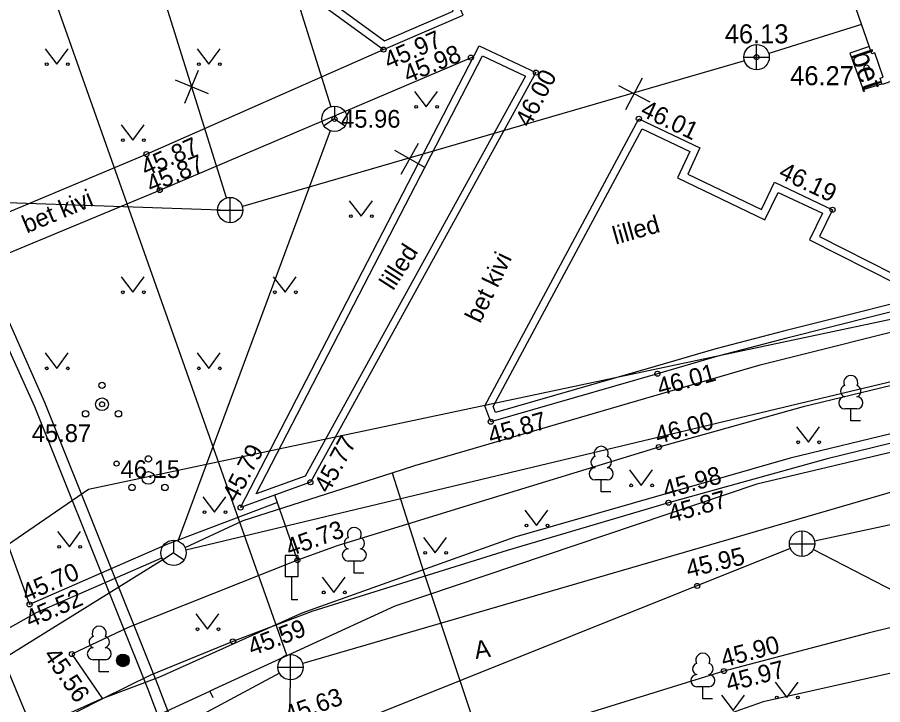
# Model space of a CAD drawing. Extents: x 641848 to 642067, y 6456098 to 6456256.
# Drawn here: x 641944.44 to 641978.58, y 6456154.73 to 6456181.85 of the extents above; entities that cross this region are included whole.
import ezdxf

# ---------------------------------------------------------------- set-up
doc = ezdxf.new("R2010")
doc.units = 0
for name, color, linetype in [('ABIJOONIS', 7, 'Continuous'), ('HALJASTUS', 7, 'Continuous'), ('HOONE', 7, 'Continuous'), ('KKAEV', 7, 'Continuous'), ('KORGUS', 7, 'Continuous'), ('KTRASS', 7, 'Continuous'), ('LIIKLUS', 7, 'Continuous'), ('MOOTPIIR', 7, 'Continuous'), ('MPKAABEL', 7, 'Continuous'), ('PIIR', 7, 'Continuous'), ('POST', 7, 'Continuous'), ('PUU', 7, 'Continuous'), ('RAJATIS', 7, 'Continuous'), ('SIKAEV', 7, 'Continuous'), ('SITRASS', 7, 'Continuous'), ('SKKAEV', 7, 'Continuous'), ('SKTRASS', 7, 'Continuous'), ('TEE', 7, 'Continuous'), ('TTRASS', 7, 'Continuous'), ('VTRASS', 7, 'Continuous')]:
    doc.layers.add(name, color=color, linetype=linetype)

msp = doc.modelspace()

# ---------------------------------------------------------------- linework, layer by layer
at = {"layer": 'ABIJOONIS'}
msp.add_line((641927.043, 6456175.11), (641952.839, 6456174.245), dxfattribs=at)
at = {"layer": 'HALJASTUS'}
for p, q in [((641945.537, 6456180.607), (641946, 6456180)), ((641946, 6456180), (641946.446, 6456180.607)), ((641951.537, 6456180.607), (641952, 6456180)), ((641952, 6456180), (641952.446, 6456180.607)), ((641960.111, 6456178.923), (641960.575, 6456178.316)), ((641960.575, 6456178.316), (641961.02, 6456178.923)), ((641948.537, 6456177.607), (641949, 6456177)), ((641949, 6456177), (641949.446, 6456177.607)), ((641957.537, 6456174.607), (641958, 6456174)), ((641958, 6456174), (641958.446, 6456174.607)), ((641948.537, 6456171.607), (641949, 6456171)), ((641949, 6456171), (641949.446, 6456171.607)), ((641954.537, 6456171.607), (641955, 6456171)), ((641955, 6456171), (641955.446, 6456171.607)), ((641945.537, 6456168.607), (641946, 6456168)), ((641946, 6456168), (641946.446, 6456168.607)), ((641951.537, 6456168.607), (641952, 6456168)), ((641952, 6456168), (641952.446, 6456168.607)), ((641975.183, 6456165.689), (641975.646, 6456165.082)), ((641975.646, 6456165.082), (641976.092, 6456165.689)), ((641968.594, 6456163.991), (641969.057, 6456163.384)), ((641969.057, 6456163.384), (641969.503, 6456163.991)), ((641951.758, 6456162.93), (641952.221, 6456162.323)), ((641952.221, 6456162.323), (641952.667, 6456162.93)), ((641964.461, 6456162.405), (641964.925, 6456161.798)), ((641964.925, 6456161.798), (641965.37, 6456162.405)), ((641946.028, 6456161.568), (641946.492, 6456160.961)), ((641946.492, 6456160.961), (641946.937, 6456161.568)), ((641960.463, 6456161.333), (641960.927, 6456160.726)), ((641960.927, 6456160.726), (641961.372, 6456161.333)), ((641956.465, 6456159.769), (641956.928, 6456159.163)), ((641956.928, 6456159.163), (641957.374, 6456159.769)), ((641951.485, 6456158.314), (641951.948, 6456157.707)), ((641951.948, 6456157.707), (641952.394, 6456158.314)), ((641974.34, 6456155.626), (641974.803, 6456155.019)), ((641974.803, 6456155.019), (641975.249, 6456155.626)), ((641972.218, 6456155.112), (641972.681, 6456154.506)), ((641972.681, 6456154.506), (641973.127, 6456155.112))]:
    msp.add_line(p, q, dxfattribs=at)
for centre in [(641945.599, 6456180), (641946.428, 6456180), (641951.599, 6456180), (641952.428, 6456180), (641960.174, 6456178.316), (641961.003, 6456178.316), (641948.599, 6456177), (641949.428, 6456177), (641957.599, 6456174), (641958.428, 6456174), (641948.599, 6456171), (641949.428, 6456171), (641954.599, 6456171), (641955.428, 6456171), (641945.599, 6456168), (641946.428, 6456168), (641951.599, 6456168), (641952.428, 6456168), (641975.245, 6456165.082), (641976.074, 6456165.082), (641968.656, 6456163.384), (641969.485, 6456163.384), (641951.82, 6456162.323), (641952.649, 6456162.323), (641964.524, 6456161.798), (641965.353, 6456161.798), (641946.091, 6456160.961), (641946.919, 6456160.961), (641960.526, 6456160.726), (641961.354, 6456160.726), (641956.527, 6456159.163), (641957.356, 6456159.163), (641951.547, 6456157.707), (641952.376, 6456157.707), (641974.402, 6456155.019), (641975.231, 6456155.019)]:
    msp.add_circle(centre, 0.055, dxfattribs=at)
at = {"layer": 'HOONE'}
for points in [[(641984.62, 6456181.27), (641978.56, 6456179.201), (641978.48, 6456179.443), (641978.597, 6456179.483), (641978.267, 6456180.449), (641978.15, 6456180.408), (641976.197, 6456186.049), (641974.657, 6456185.502), (641973.961, 6456187.515), (641970.25, 6456189.439), (641968.241, 6456188.744), (641967.704, 6456190.253), (641959.985, 6456187.584), (641958.493, 6456191.799), (641958.523, 6456191.81), (641957.073, 6456195.959)], [(641978.052, 6456180.69), (641977.286, 6456180.437), (641977.815, 6456178.997), (641978.551, 6456179.228)]]:
    msp.add_lwpolyline(points, dxfattribs=at)
at = {"layer": 'KKAEV'}
for p, q in [((641973.605, 6456179.775), (641973.605, 6456180.775)), ((641973.105, 6456180.275), (641974.105, 6456180.275)), ((641952.839, 6456173.745), (641952.839, 6456174.745)), ((641952.339, 6456174.245), (641953.339, 6456174.245)), ((641955.219, 6456155.712), (641955.219, 6456156.712)), ((641954.719, 6456156.212), (641955.719, 6456156.212))]:
    msp.add_line(p, q, dxfattribs=at)
for centre in [(641973.605, 6456180.275), (641952.839, 6456174.245), (641955.219, 6456156.212)]:
    msp.add_circle(centre, 0.5, dxfattribs=at)
at = {"layer": 'KORGUS'}
for centre in [(641958.884, 6456180.571), (641962.336, 6456180.258), (641973.605, 6456180.275), (641964.9, 6456179.666), (641977.942, 6456179.866), (641956.952, 6456177.843), (641968.958, 6456177.846), (641949.534, 6456176.453), (641950.055, 6456175.034), (641976.605, 6456174.257), (641969.69, 6456167.789), (641947.78, 6456166.581), (641963.114, 6456165.895), (641969.753, 6456164.895), (641948.357, 6456164.241), (641956.003, 6456163.506), (641953.246, 6456162.508), (641970.128, 6456162.697), (641955.487, 6456160.433), (641971.262, 6456159.418), (641944.925, 6456158.689), (641952.946, 6456157.23), (641946.595, 6456156.73), (641948.603, 6456156.479), (641972.318, 6456156.058)]:
    msp.add_circle(centre, 0.1, dxfattribs=at)
at = {"layer": 'KTRASS'}
for p, q in [((641955.068, 6456156.689), (641941.866, 6456194.005)), ((641951.054, 6456178.462), (641951.584, 6456179.757)), ((641950.671, 6456179.375), (641951.967, 6456178.844)), ((641968.449, 6456178.215), (641969.102, 6456179.453)), ((641968.157, 6456179.16), (641969.395, 6456178.507)), ((641959.313, 6456176.611), (641960.533, 6456175.924)), ((641959.579, 6456175.658), (641960.266, 6456176.878))]:
    msp.add_line(p, q, dxfattribs=at)
for points in [[(641952.69, 6456174.722), (641947.197, 6456192.288)], [(641977.738, 6456181.562), (641974.082, 6456180.424)], [(641973.125, 6456180.136), (641953.319, 6456174.384)], [(641982.271, 6456164.087), (641955.699, 6456156.352)], [(641954.778, 6456155.976), (641935.83, 6456145.807)], [(641955.208, 6456155.712), (641955.032, 6456147.536)]]:
    msp.add_lwpolyline(points, dxfattribs=at)
at = {"layer": 'LIIKLUS'}
for p, q in [((641955.004, 6456160.62), (641955.004, 6456159.77)), ((641955.504, 6456160.62), (641955.004, 6456160.62)), ((641955.504, 6456160.62), (641955.504, 6456159.77)), ((641955.504, 6456159.77), (641955.004, 6456159.77)), ((641955.254, 6456159.77), (641955.254, 6456158.87)), ((641955.504, 6456158.87), (641955.254, 6456158.87))]:
    msp.add_line(p, q, dxfattribs=at)
at = {"layer": 'MOOTPIIR'}
msp.add_lwpolyline([(641926.322, 6456206.329), (641938.148, 6456213.643), (641951.588, 6456230.499), (641966.541, 6456247.273), (641992.672, 6456253.998), (641999.738, 6456240.743), (642004.054, 6456238.627), (642009.492, 6456238.627), (642011.908, 6456231.243), (642021.446, 6456232.496), (642025.761, 6456222.003), (642030.415, 6456208.416), (642033.393, 6456200.903), (642038.043, 6456184.101), (642039.856, 6456184.101), (642041.798, 6456176.243), (642041.204, 6456169.723), (641992.201, 6456158.947), (641973.86, 6456154.845), (641954.863, 6456148.139), (641938.205, 6456139.849), (641924.633, 6456131.312)], dxfattribs=at)
at = {"layer": 'MPKAABEL'}
msp.add_lwpolyline([(641940.442, 6456173.748), (641938.234, 6456172.89), (641943.306, 6456157.901), (641948.82, 6456144.598)], dxfattribs=at)
at = {"layer": 'PIIR'}
msp.add_lwpolyline([(641898.43, 6456129.71), (641947.25, 6456163.24), (642019.41, 6456178.53), (642003.15, 6456222.86), (641998.53, 6456235.47), (641991.125, 6456255.612)], dxfattribs=at)
at = {"layer": 'POST'}
for radius in [0.25, 0.225, 0.2, 0.175, 0.15, 0.125, 0.1, 0.075, 0.05, 0.025]:
    msp.add_circle((641948.603, 6456156.479), radius, dxfattribs=at)
at = {"layer": 'PUU'}
for p, q in [((641977.56, 6456166.4), (641977.08, 6456166.4)), ((641977.32, 6456165.925), (641977.32, 6456166.4)), ((641977.7, 6456165.925), (641977.32, 6456165.925)), ((641967.714, 6456163.602), (641967.234, 6456163.602)), ((641967.474, 6456163.127), (641967.474, 6456163.602)), ((641967.854, 6456163.127), (641967.474, 6456163.127)), ((641957.974, 6456160.399), (641957.494, 6456160.399)), ((641957.734, 6456159.924), (641957.734, 6456160.399)), ((641958.114, 6456159.924), (641957.734, 6456159.924)), ((641947.912, 6456156.505), (641947.432, 6456156.505)), ((641947.672, 6456156.03), (641947.672, 6456156.505)), ((641948.052, 6456156.03), (641947.672, 6456156.03)), ((641971.724, 6456155.442), (641971.244, 6456155.442)), ((641971.484, 6456154.967), (641971.484, 6456155.442)), ((641971.864, 6456154.967), (641971.484, 6456154.967))]:
    msp.add_line(p, q, dxfattribs=at)
for centre, radius in [((641947.78, 6456167.331), 0.125), ((641947.78, 6456166.581), 0.25), ((641947.13, 6456166.206), 0.125), ((641948.43, 6456166.206), 0.125), ((641949.611, 6456164.427), 0.125), ((641949.611, 6456163.677), 0.25), ((641948.961, 6456163.302), 0.125), ((641950.261, 6456163.302), 0.125)]:
    msp.add_circle(centre, radius, dxfattribs=at)
for centre, radius, start, end in [((641977.32, 6456167.445), 0.277, 332.5799, 207.4201), ((641977.15, 6456167.098), 0.233, 109.0217, 253.1415), ((641977.49, 6456167.098), 0.233, 286.8508, 70.9859), ((641977.083, 6456166.637), 0.238, 90.0016, 269.3953), ((641977.557, 6456166.637), 0.238, 270.6047, 89.9984), ((641967.474, 6456164.647), 0.277, 332.5799, 207.4201), ((641967.304, 6456164.3), 0.233, 109.0217, 253.1415), ((641967.644, 6456164.3), 0.233, 286.8508, 70.9859), ((641967.237, 6456163.839), 0.238, 90.0016, 269.3953), ((641967.711, 6456163.839), 0.238, 270.6047, 89.9984), ((641957.734, 6456161.444), 0.277, 332.5799, 207.4201), ((641957.564, 6456161.097), 0.233, 109.0217, 253.1415), ((641957.904, 6456161.097), 0.233, 286.8508, 70.9859), ((641957.497, 6456160.636), 0.238, 90.0016, 269.3953), ((641957.971, 6456160.636), 0.238, 270.6047, 89.9984), ((641947.672, 6456157.55), 0.277, 332.5799, 207.4201), ((641947.502, 6456157.203), 0.233, 109.0217, 253.1415), ((641947.842, 6456157.203), 0.233, 286.8508, 70.9859), ((641947.435, 6456156.742), 0.238, 90.0016, 269.3953), ((641947.909, 6456156.742), 0.238, 270.6047, 89.9984), ((641971.484, 6456156.487), 0.277, 332.5799, 207.4201), ((641971.314, 6456156.14), 0.233, 109.0217, 253.1415), ((641971.654, 6456156.14), 0.233, 286.8508, 70.9859), ((641971.247, 6456155.679), 0.238, 90.0016, 269.3953), ((641971.721, 6456155.679), 0.238, 270.6047, 89.9984)]:
    msp.add_arc(centre, radius, start, end, dxfattribs=at)
at = {"layer": 'RAJATIS'}
for points in [[(641951.058, 6456192.597), (641953.925, 6456184.199), (641958.884, 6456180.571), (641962.025, 6456181.93), (641961.562, 6456182.992), (641957.338, 6456185.354), (641954.909, 6456192.177)], [(641951.494, 6456192.248), (641954.178, 6456184.385), (641958.923, 6456180.915), (641961.63, 6456182.086), (641961.327, 6456182.779), (641957.093, 6456185.147), (641954.689, 6456191.899)], [(641962.662, 6456180.716), (641964.9, 6456179.666), (641956.003, 6456163.506), (641953.246, 6456162.508)], [(641962.796, 6456180.322), (641964.483, 6456179.53), (641955.795, 6456163.75), (641953.865, 6456163.051)], [(641963.114, 6456165.895), (641962.883, 6456166.516), (641968.958, 6456177.846), (641971.36, 6456176.697), (641970.885, 6456175.659), (641973.792, 6456174.262), (641974.313, 6456175.338), (641976.605, 6456174.257), (641976.086, 6456173.197), (641978.991, 6456171.733), (641979.546, 6456172.861), (641981.965, 6456171.751), (641981.799, 6456170.949), (641974.792, 6456169.191), (641972.073, 6456168.48), (641969.69, 6456167.789)], [(641963.298, 6456166.26), (641963.211, 6456166.494), (641969.087, 6456177.452), (641970.964, 6456176.554), (641970.49, 6456175.516), (641973.932, 6456173.862), (641974.454, 6456174.94), (641976.202, 6456174.116), (641975.686, 6456173.063), (641979.126, 6456171.329), (641979.686, 6456172.467), (641981.623, 6456171.578), (641981.543, 6456171.194), (641974.718, 6456169.482), (641971.993, 6456168.769), (641969.606, 6456168.077)]]:
    msp.add_lwpolyline(points, close=True, dxfattribs=at)
at = {"layer": 'SIKAEV'}
for p, q in [((641956.952, 6456178.343), (641956.952, 6456177.843)), ((641956.952, 6456177.843), (641956.537, 6456177.568)), ((641956.952, 6456177.843), (641957.367, 6456177.568)), ((641950.603, 6456161.22), (641950.603, 6456160.72)), ((641950.603, 6456160.72), (641950.188, 6456160.445)), ((641950.603, 6456160.72), (641951.018, 6456160.445))]:
    msp.add_line(p, q, dxfattribs=at)
for centre in [(641956.952, 6456177.843), (641950.603, 6456160.72)]:
    msp.add_circle(centre, 0.5, dxfattribs=at)
at = {"layer": 'SITRASS'}
msp.add_line((641953.675, 6456188.294), (641956.804, 6456178.321), dxfattribs=at)
for points in [[(641951.057, 6456160.93), (641953.35, 6456161.993), (641959.226, 6456163.874), (641960.126, 6456164.167), (641973.743, 6456168.138), (641980.827, 6456169.913), (641985.945, 6456171.024), (641997.351, 6456173.39), (642003.257, 6456174.59), (642013.739, 6456176.835), (642025.635, 6456179.306), (642030.314, 6456179.821)], [(641951.089, 6456160.836), (642000, 6456172.517), (642030.325, 6456179.76)], [(642040.972, 6456178.9), (642036.859, 6456177.586), (642028.04, 6456175.864), (642010.332, 6456172.137), (642004.069, 6456170.878), (641993.156, 6456168.899), (641983.634, 6456166.566), (641974.925, 6456164.458), (641964.071, 6456161.339), (641955.658, 6456158.344), (641950.046, 6456155.812), (641947.713, 6456154.94), (641944.898, 6456153.677), (641940.714, 6456151.462), (641930.761, 6456146.063), (641918.211, 6456137.7), (641910.065, 6456132.205), (641902.272, 6456126.868)], [(641956.778, 6456177.374), (641950.777, 6456161.189)], [(641959.226, 6456163.874), (641960.463, 6456159.989), (641963.514, 6456150.84)], [(641936.698, 6456152.095), (641950.178, 6456160.456)], [(641937, 6456153.971), (641940.078, 6456155.493), (641945.198, 6456158.373), (641950.144, 6456160.521)]]:
    msp.add_lwpolyline(points, dxfattribs=at)
at = {"layer": 'SKKAEV'}
for p, q in [((641975.397, 6456160.584), (641975.397, 6456161.584)), ((641974.897, 6456161.084), (641975.897, 6456161.084))]:
    msp.add_line(p, q, dxfattribs=at)
msp.add_circle((641975.397, 6456161.084), 0.5, dxfattribs=at)
at = {"layer": 'SKTRASS'}
for points in [[(642020.812, 6456170.827), (641975.886, 6456161.189)], [(641974.933, 6456160.898), (641944.887, 6456148.865)], [(641979.915, 6456158.754), (641975.841, 6456160.855)]]:
    msp.add_lwpolyline(points, dxfattribs=at)
at = {"layer": 'TEE'}
for points in [[(641895.617, 6456148.443), (641888.109, 6456150.504), (641884.832, 6456162.766), (641882.788, 6456170.7), (641878.494, 6456188.2), (641877.294, 6456192.92), (641884.441, 6456194.48), (641928.696, 6456203.672), (641931.241, 6456196.471), (641931.943, 6456194.573), (641934.778, 6456186.837), (641940.424, 6456171.07), (641944.925, 6456158.689)], [(641939.94, 6456172.421), (641949.534, 6456176.453), (641958.884, 6456180.571)], [(641940.44, 6456171.027), (641950.055, 6456175.034), (641962.45, 6456180.307)], [(641997.793, 6456171.396), (641981.598, 6456167.967), (641975.435, 6456166.481), (641969.753, 6456164.895), (641962.401, 6456162.648), (641957.054, 6456160.997), (641955.487, 6456160.433), (641954.604, 6456163)], [(642000, 6456169.621), (641998.52, 6456169.319), (641981.92, 6456165.788), (641976.388, 6456164.433), (641970.128, 6456162.697), (641963.768, 6456160.809), (641956.055, 6456158.402), (641952.946, 6456157.23), (641949.692, 6456155.892), (641947.798, 6456154.961), (641941.55, 6456151.807), (641927.315, 6456143.384), (641923.486, 6456140.881), (641918.486, 6456137.564), (641906.126, 6456128.98)], [(641954.706, 6456162.704), (641950.368, 6456161.07), (641944.925, 6456158.689)], [(642000, 6456162.437), (641999.222, 6456162.275), (641983.509, 6456158.904), (641978.002, 6456157.55), (641972.318, 6456156.058), (641962.843, 6456153.124), (641958.449, 6456151.627), (641955.591, 6456150.3)], [(641955.487, 6456160.433), (641948.807, 6456157.777), (641946.595, 6456156.73), (641947.798, 6456154.961)]]:
    msp.add_lwpolyline(points, dxfattribs=at)
at = {"layer": 'TTRASS'}
for points in [[(641970.304, 6456233.173), (641969.55, 6456232.689), (641960.236, 6456226.57), (641950.176, 6456219.973), (641940.125, 6456213.381), (641930.065, 6456206.784), (641929.357, 6456206.2), (641929.601, 6456205.296), (641933.939, 6456194.099), (641938.155, 6456182.839), (641942.729, 6456171.764), (641945.115, 6456166.5), (641949.585, 6456155.34), (641952.9, 6456146.565)], [(641971.005, 6456233.037), (641969.665, 6456232.156), (641960.937, 6456226.434), (641950.877, 6456219.837), (641940.826, 6456213.246), (641929.967, 6456206.106), (641930.265, 6456205.186), (641934.466, 6456193.849), (641938.782, 6456182.664), (641943.248, 6456171.752), (641945.516, 6456166.67), (641949.985, 6456155.497), (641953.328, 6456146.76)]]:
    msp.add_lwpolyline(points, dxfattribs=at)
at = {"layer": 'VTRASS'}
for points in [[(641986.477, 6456156.741), (641986.207, 6456157.348), (641982.99, 6456165.652), (641973.608, 6456163.428), (641959.328, 6456158.617), (641952.032, 6456155.26)], [(641934.628, 6456145.872), (641935.264, 6456146.286), (641945.906, 6456152.442), (641952.032, 6456155.26), (641952.146, 6456155.013)]]:
    msp.add_lwpolyline(points, dxfattribs=at)

# ---------------------------------------------------------------- texts
at = {"layer": 'HALJASTUS'}
for rotation, p in [(15.8719, (641968.039, 6456172.876)), (57.2648, (641959.267, 6456171.037))]:
    msp.add_text('lilled', height=0.7, rotation=rotation, dxfattribs=at).set_placement(p)
at = {"layer": 'KORGUS'}
for s, height, p in [('46.13', 0.75, (641972.349, 6456180.82)), ('46.27', 0.75, (641974.931, 6456179.17)), (' 45.96', 0.7, (641956.952, 6456177.493)), (' 45.87', 0.7, (641944.749, 6456165.094)), (' 46.15', 0.7, (641948.254, 6456163.675))]:
    msp.add_text(s, height=height, dxfattribs=at).set_placement(p)
for s, rotation, p in [(' 45.97', 23.3964, (641958.853, 6456179.679)), (' 45.98', 22.5662, (641959.611, 6456179.147)), (' 46.00', 62.4031, (641964.536, 6456177.238)), (' 46.01', 334.5607, (641968.742, 6456178.103)), (' 45.87', 23.77, (641949.273, 6456175.455)), (' 45.87', 23.0436, (641949.478, 6456174.801)), (' 46.19', 334.6078, (641974.195, 6456175.649)), (' 46.01', 15.3653, (641969.542, 6456166.838)), (' 45.87', 16.0673, (641962.877, 6456164.919)), (' 46.00', 15.5959, (641969.46, 6456164.938)), (' 45.77', 61.3442, (641956.592, 6456162.805)), (' 45.79', 62.4926, (641952.979, 6456162.459)), (' 45.98', 15.528, (641969.768, 6456162.787)), (' 45.87', 15.5393, (641969.973, 6456161.833)), (' 45.73', 19.795, (641954.938, 6456160.483)), (' 45.95', 13.4328, (641970.66, 6456159.678)), (' 45.70', 23.6266, (641944.562, 6456158.676)), (' 45.52', 23.6266, (641944.702, 6456157.648)), (' 45.59', 20.6549, (641953.455, 6456156.558)), (' 45.90', 14.9182, (641972.052, 6456156.13)), (' 45.56', 304.2175, (641945.298, 6456156.903)), (' 45.97', 14.428, (641972.245, 6456155.171)), (' 45.63', 19.4849, (641954.879, 6456153.891))]:
    msp.add_text(s, height=0.7, rotation=rotation, dxfattribs=at).set_placement(p)
at = {"layer": 'TEE'}
for s, height, rotation, p in [('bet', 0.85, 288.8365, (641977.306, 6456180.379)), ('bet kivi', 0.7, 22.6995, (641944.812, 6456173.315)), ('bet kivi', 0.7, 64.1232, (641962.697, 6456169.742)), ('A', 0.7, 9.0579, (641962.524, 6456156.53))]:
    msp.add_text(s, height=height, rotation=rotation, dxfattribs=at).set_placement(p)

doc.saveas('drawing.dxf')
